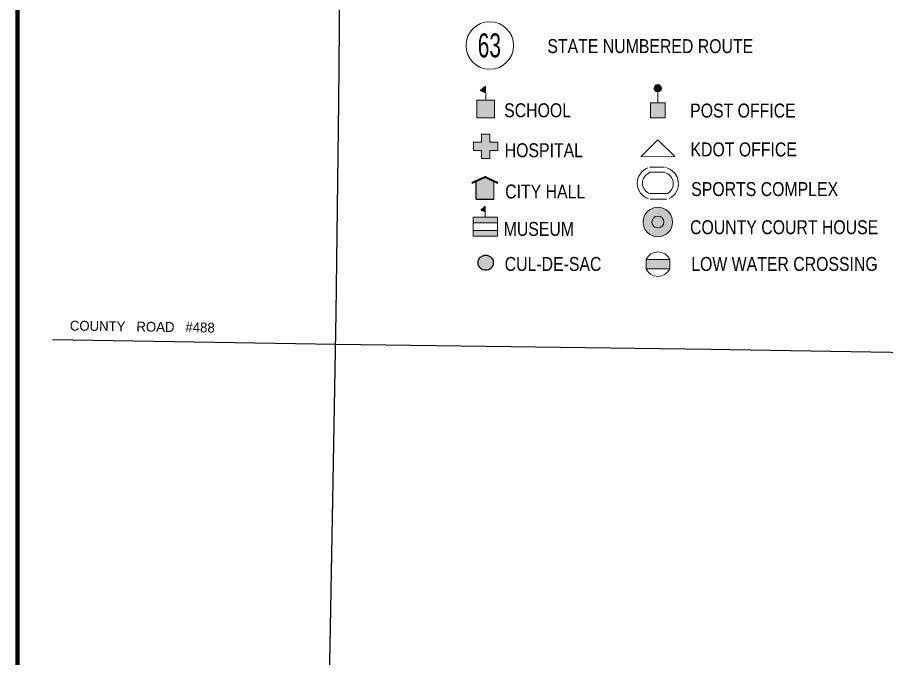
# Model space of a CAD drawing. Extents: x 291.5 to 296, y 2656.25 to 2660.19.
# Drawn here: x 291.497 to 292.666, y 2657.17 to 2658.032 of the extents above; entities that cross this region are included whole.
import ezdxf
from ezdxf.enums import TextEntityAlignment as Align

# ---------------------------------------------------------------- set-up
doc = ezdxf.new("R2010")
doc.units = 0
doc.header["$LTSCALE"] = 0.0061
for name, color, linetype, lineweight in [('14', 7, 'Continuous', 25), ('48', 7, 'Continuous', 106), ('49', 7, 'Continuous', 13), ('50', 7, 'Continuous', 13)]:
    doc.layers.add(name, color=color, linetype=linetype, lineweight=lineweight)

msp = doc.modelspace()

# ---------------------------------------------------------------- hatches: boundary and pattern name
at = {"layer": '50'}
for points in [[(292.127273, 2657.930682), (292.120265, 2657.933523), (292.127273, 2657.939583)], [(292.359312, 2657.931822, 1), (292.358886, 2657.941623, 1)], [(292.115341, 2657.89678), (292.115341, 2657.920833), (292.139394, 2657.920833), (292.139394, 2657.89678)], [(292.349432, 2657.89678), (292.349432, 2657.917045), (292.368939, 2657.917045), (292.368939, 2657.89678)], [(292.12197, 2657.842235), (292.132955, 2657.842235), (292.132955, 2657.85303), (292.14375, 2657.85303), (292.14375, 2657.864015), (292.132955, 2657.864015), (292.132955, 2657.875), (292.12197, 2657.875), (292.12197, 2657.864015), (292.110985, 2657.864015), (292.110985, 2657.85303), (292.12197, 2657.85303)], [(292.126894, 2657.817424), (292.114583, 2657.811932), (292.114583, 2657.787121), (292.138636, 2657.787121), (292.138636, 2657.811932)], [(292.126894, 2657.770265), (292.126894, 2657.777841), (292.121023, 2657.772727)], [(292.379124, 2657.75733, 1), (292.339442, 2657.756103, 1)], [(292.143182, 2657.763258), (292.143182, 2657.755682), (292.110417, 2657.755682), (292.110417, 2657.763258)], [(292.367107, 2657.758557, 1), (292.351459, 2657.754875, 1)], [(292.143182, 2657.745455), (292.143182, 2657.737879), (292.110417, 2657.737879), (292.110417, 2657.745455)], [(292.137712, 2657.701974, 1), (292.117194, 2657.701974, 1)], [(292.343371, 2657.706439), (292.375189, 2657.706439), (292.375189, 2657.69375), (292.343371, 2657.69375)]]:
    msp.add_hatch(color=256, dxfattribs=at).paths.add_polyline_path(points)

# ---------------------------------------------------------------- linework, layer by layer
at = {"layer": '14'}
for points in [[(291.906439, 2656.356061), (291.907386, 2656.635227), (291.912311, 2656.906439), (291.917992, 2657.186553), (291.922159, 2657.408144), (291.926326, 2657.633712), (291.929545, 2657.918182), (291.932197, 2658.171212), (291.935417, 2658.405871), (291.937879, 2658.712689), (291.941856, 2658.956439), (291.943561, 2659.186364), (291.947538, 2659.476705), (291.949242, 2659.664962), (291.953598, 2659.93428), (291.955114, 2660.143939)], [(291.544318, 2657.598674), (291.925947, 2657.592235), (292.429924, 2657.585606), (292.915909, 2657.577462), (293.485417, 2657.574053), (293.932008, 2657.572348), (294.476894, 2657.557576), (294.933523, 2657.546023), (295.332197, 2657.530682)]]:
    msp.add_lwpolyline(points, dxfattribs=at)
at = {"layer": '48'}
msp.add_lwpolyline([(291.49697, 2656.308712), (291.49697, 2660.191288), (295.379545, 2660.191288), (295.379545, 2656.308712)], close=True, dxfattribs=at)
at = {"layer": '50'}
for p, q in [((292.35928, 2657.916477), (292.35928, 2657.932197)), ((292.127462, 2657.920833), (292.127462, 2657.930682)), ((292.368371, 2657.830492), (292.348106, 2657.830492)), ((292.368371, 2657.823674), (292.348106, 2657.823674)), ((292.348864, 2657.794886), (292.371402, 2657.794886)), ((292.348864, 2657.787689), (292.371402, 2657.787689)), ((292.126894, 2657.763447), (292.126894, 2657.770265)), ((292.343371, 2657.70625), (292.375189, 2657.70625)), ((292.375189, 2657.693561), (292.343371, 2657.693561))]:
    msp.add_line(p, q, dxfattribs=at)
for points in [[(292.127273, 2657.930682), (292.120265, 2657.933523), (292.127273, 2657.939583)], [(292.115341, 2657.89678), (292.115341, 2657.920833), (292.139394, 2657.920833), (292.139394, 2657.89678)], [(292.349432, 2657.89678), (292.349432, 2657.917045), (292.368939, 2657.917045), (292.368939, 2657.89678)], [(292.12197, 2657.842235), (292.132955, 2657.842235), (292.132955, 2657.85303), (292.14375, 2657.85303), (292.14375, 2657.864015), (292.132955, 2657.864015), (292.132955, 2657.875), (292.12197, 2657.875), (292.12197, 2657.864015), (292.110985, 2657.864015), (292.110985, 2657.85303), (292.12197, 2657.85303)], [(292.336364, 2657.844508), (292.359091, 2657.867424), (292.382008, 2657.844697)], [(292.126894, 2657.817424), (292.114583, 2657.811932), (292.114583, 2657.787121), (292.138636, 2657.787121), (292.138636, 2657.811932)], [(292.126894, 2657.770265), (292.126894, 2657.777841), (292.121023, 2657.772727)], [(292.143182, 2657.763258), (292.143182, 2657.755682), (292.110417, 2657.755682), (292.110417, 2657.763258)], [(292.143182, 2657.745455), (292.143182, 2657.737879), (292.110417, 2657.737879), (292.110417, 2657.745455)], [(292.343371, 2657.706439), (292.375189, 2657.706439), (292.375189, 2657.69375), (292.343371, 2657.69375)]]:
    msp.add_lwpolyline(points, close=True, dxfattribs=at)
at = {"layer": '50', "lineweight": 40}
msp.add_lwpolyline([(292.108712, 2657.809659), (292.126705, 2657.817614), (292.14375, 2657.809659)], dxfattribs=at)
at = {"layer": '50'}
for points in [[(292.118371, 2657.787311), (292.114394, 2657.787311), (292.114394, 2657.812121)], [(292.138447, 2657.812121), (292.138447, 2657.787311), (292.118182, 2657.787311)], [(292.143182, 2657.753598), (292.143182, 2657.755682), (292.110417, 2657.755682), (292.110417, 2657.745455), (292.143182, 2657.745455), (292.143182, 2657.753977)]]:
    msp.add_lwpolyline(points, dxfattribs=at)
for centre, radius in [((292.132984, 2657.994315), 0.031987), ((292.359099, 2657.936723), 0.004905), ((292.359283, 2657.756716), 0.01985), ((292.359283, 2657.756716), 0.008037)]:
    msp.add_circle(centre, radius, dxfattribs=at)
at = {"layer": '50', "lineweight": 25}
msp.add_circle((292.127453, 2657.701974), 0.010259, dxfattribs=at)
at = {"layer": '50'}
for centre, radius, start, end in [((292.353885, 2657.808948), 0.022283, 111.82978, 251.18127), ((292.364681, 2657.808319), 0.022283, 296.54144, 75.89292), ((292.353885, 2657.809056), 0.015332, 111.82978, 251.18127), ((292.364681, 2657.808427), 0.015332, 296.54144, 75.89292), ((292.359338, 2657.698961), 0.017521, 24.77119, 155.22881), ((292.359338, 2657.701049), 0.017521, 204.77119, 335.22881)]:
    msp.add_arc(centre, radius, start, end, dxfattribs=at)

# ---------------------------------------------------------------- texts
at = {"layer": '49'}
msp.add_text('COUNTY   ROAD   #488', height=0.01326, rotation=359.211, dxfattribs=at).set_placement((291.66506, 2657.609295), align=Align.CENTER)
at = {"layer": '50'}
for s, height, width, p in [('63', 0.0322, 0.65, (292.132386, 2657.978409)), ('STATE NUMBERED ROUTE', 0.01875, 0.85, (292.349053, 2657.984091)), ('SCHOOL', 0.01875, 0.85, (292.197348, 2657.897727)), ('POST OFFICE', 0.01875, 0.85, (292.473769, 2657.897348)), ('HOSPITAL', 0.01875, 0.85, (292.205777, 2657.843939)), ('KDOT OFFICE', 0.01875, 0.85, (292.474811, 2657.845076)), ('CITY HALL', 0.01875, 0.85, (292.207576, 2657.788447)), ('SPORTS COMPLEX', 0.01875, 0.85, (292.50303, 2657.791667)), ('MUSEUM', 0.01875, 0.85, (292.199053, 2657.738068)), ('COUNTY COURT HOUSE', 0.01875, 0.85, (292.529261, 2657.740341)), ('CUL-DE-SAC', 0.01875, 0.85, (292.218182, 2657.690909)), ('LOW WATER CROSSING', 0.01875, 0.85, (292.529735, 2657.690909))]:
    msp.add_text(s, height=height, dxfattribs=dict(at, width=width)).set_placement(p, align=Align.CENTER)

doc.saveas('drawing.dxf')
